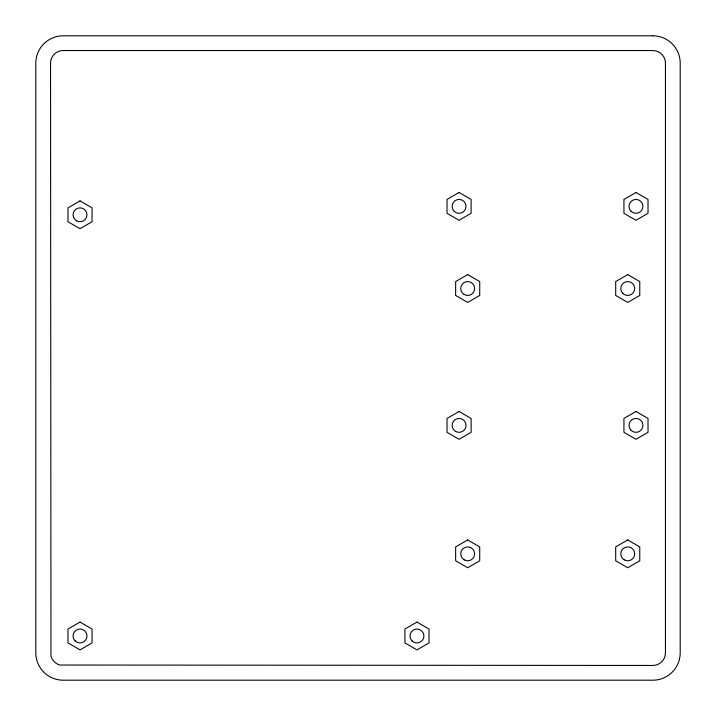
<?xml version="1.0" encoding="UTF-8"?>
<svg xmlns="http://www.w3.org/2000/svg" width="716" height="716" viewBox="0 0 716 716"><rect width="100%" height="100%" fill="white"/><g stroke="black" fill="none" stroke-linecap="round" stroke-linejoin="round"><path stroke-width="1.07" d="M665.459 652.822L665.03 656.098A12.637 12.637 0 0 1 652.822 665.459L59.902 665.03A12.637 12.637 0 0 1 50.97 656.098L50.541 63.178A12.637 12.637 0 0 1 63.178 50.541L652.822 50.541A12.637 12.637 0 0 1 665.459 63.178L665.459 652.822M80.022 200.901L67.984 207.855L67.984 221.745L80.022 228.699L92.06 221.745L92.06 207.855L80.022 200.901M459.081 192.479L447.044 199.424L447.044 213.323L459.081 220.277L471.119 213.323L471.119 199.424L459.081 192.479M467.682 274.604L455.645 281.558L455.645 295.457L467.682 302.403L479.72 295.457L479.72 281.558L467.682 274.604M635.978 192.479L623.94 199.424L623.94 213.323L635.978 220.277L648.016 213.323L648.016 199.424L635.978 192.479M627.726 274.604L615.697 281.558L615.697 295.457L627.726 302.403L639.764 295.457L639.764 281.558L627.726 274.604M80.022 622.079L67.984 629.024L67.984 642.923L80.022 649.877L92.06 642.923L92.06 629.024L80.022 622.079M459.081 411.485L447.044 418.439L447.044 432.339L459.081 439.284L471.119 432.339L471.119 418.439L459.081 411.485M635.978 411.485L623.94 418.439L623.94 432.339L635.978 439.284L648.016 432.339L648.016 418.439L635.978 411.485M467.682 539.945L455.645 546.899L455.645 560.798L467.682 567.743L479.72 560.798L479.72 546.899L467.682 539.945M416.963 622.079L404.925 629.024L404.925 642.923L416.963 649.877L429 642.923L429 629.024L416.963 622.079M627.726 539.945L615.697 546.899L615.697 560.798L627.726 567.743L639.764 560.798L639.764 546.899L627.726 539.945M652.822 35.8L63.178 35.8A27.378 27.378 0 0 0 35.8 63.178L35.8 652.822A27.378 27.378 0 0 0 63.178 680.2L652.822 680.2A27.378 27.378 0 0 0 680.2 652.822L680.2 63.178A27.378 27.378 0 0 0 652.822 35.8M455.609 431.408A6.945 6.945 0 0 0 466.035 425.385A6.945 6.945 0 0 0 455.609 419.37A6.945 6.945 0 0 0 455.609 431.408M631.065 211.292A6.945 6.945 0 0 0 642.691 208.177A6.945 6.945 0 0 0 634.179 199.666A6.945 6.945 0 0 0 631.065 211.292M631.065 430.298A6.945 6.945 0 0 0 642.691 427.184A6.945 6.945 0 0 0 634.179 418.672A6.945 6.945 0 0 0 631.065 430.298M454.168 211.292A6.945 6.945 0 0 0 465.794 208.177A6.945 6.945 0 0 0 457.282 199.666A6.945 6.945 0 0 0 454.168 211.292M76.549 220.814A6.945 6.945 0 0 0 86.976 214.8A6.945 6.945 0 0 0 76.549 208.786A6.945 6.945 0 0 0 76.549 220.814M412.049 640.892A6.945 6.945 0 0 0 423.675 637.777A6.945 6.945 0 0 0 415.164 629.266A6.945 6.945 0 0 0 412.049 640.892M75.108 640.892A6.945 6.945 0 0 0 86.734 637.777A6.945 6.945 0 0 0 78.223 629.266A6.945 6.945 0 0 0 75.108 640.892M464.21 559.867A6.945 6.945 0 0 0 474.636 553.844A6.945 6.945 0 0 0 464.21 547.83A6.945 6.945 0 0 0 464.21 559.867M624.254 559.867A6.945 6.945 0 0 0 634.68 553.844A6.945 6.945 0 0 0 624.254 547.83A6.945 6.945 0 0 0 624.254 559.867M622.813 293.417A6.945 6.945 0 0 0 634.439 290.302A6.945 6.945 0 0 0 625.936 281.791A6.945 6.945 0 0 0 622.813 293.417M464.21 294.527A6.945 6.945 0 0 0 474.636 288.503A6.945 6.945 0 0 0 464.21 282.489A6.945 6.945 0 0 0 464.21 294.527"/></g></svg>
